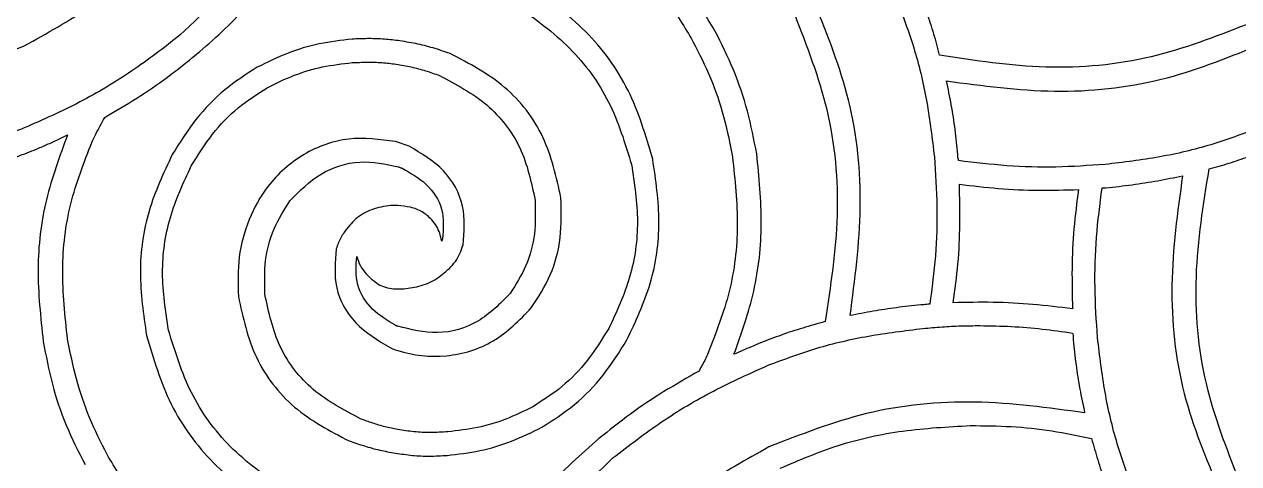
# Model space of a CAD drawing. Extents: x 0 to 371, y 0 to 260.
# Drawn here: x 301.25 to 343.59, y 122.5 to 137.81 of the extents above; entities that cross this region are included whole.
import ezdxf

# ---------------------------------------------------------------- set-up
doc = ezdxf.new("R2010")
doc.units = 0
doc.layers.add('Layer_1', color=7, linetype='CONTINUOUS')

msp = doc.modelspace()

# ---------------------------------------------------------------- linework, layer by layer
at = {"layer": 'Layer_1', "color": 7}
for points in [[(302.762916, 133.958438)], [(341.629784, 132.529585)], [(333.851457, 132.238647)], [(334.569748, 127.312333)], [(334.231796, 123.829858)]]:
    msp.add_lwpolyline(points, close=True, dxfattribs=at)
for points in [[(314.669166, 133.561563), (314.192704, 133.72021)], [(338.825307, 132.106355), (338.957598, 132.106355)], [(314.272291, 131.498123), (314.03406, 131.498123)], [(314.192704, 128.587706), (314.404583, 128.587706)]]:
    msp.add_lwpolyline(points, dxfattribs=at)
for points, knots in [([(313.054784, 147.637706), (312.572746, 146.277166), (311.639595, 143.643371), (309.504139, 140.124181), (307.601886, 138.306686), (306.678432, 137.424377)], [0, 0, 0, 0, 4.325923, 8.37432, 12.193813, 12.193813, 12.193813, 12.193813]), ([(314.219057, 143.56302), (315.067839, 143.457668), (316.757334, 143.247966), (319.156652, 142.363249), (321.102379, 141.207306), (322.588789, 139.918971), (323.70975, 138.653981), (324.27945, 137.693183), (324.564159, 137.21302)], [0, 0, 0, 0, 2.558872, 5.093419, 7.607343, 9.305933, 10.979036, 12.650495, 12.650495, 12.650495, 12.650495]), ([(301.254474, 137.054373), (302.042015, 137.493353), (303.60532, 138.364747), (305.677153, 140.06298), (306.806759, 141.412869), (307.366243, 142.081456)], [0, 0, 0, 0, 2.70185, 5.363292, 7.975068, 7.975068, 7.975068, 7.975068]), ([(325.331557, 137.58354), (325.020258, 138.096091), (324.39879, 139.119331), (323.205507, 140.481646), (322.278908, 141.246637), (321.812916, 141.631355)], [0, 0, 0, 0, 1.796821, 3.587116, 5.398343, 5.398343, 5.398343, 5.398343]), ([(307.260833, 136.762919), (307.558298, 137.019778), (308.159044, 137.538516), (308.996605, 138.399498), (309.513985, 139.018269), (309.774374, 139.329686)], [0, 0, 0, 0, 1.178672, 2.380383, 3.597987, 3.597987, 3.597987, 3.597987]), ([(323.162185, 133.111978), (322.920116, 133.929096), (322.437777, 135.55726), (320.897761, 137.673935), (319.503048, 138.667667), (318.79656, 139.17104)], [0, 0, 0, 0, 2.544261, 5.069616, 7.661989, 7.661989, 7.661989, 7.661989]), ([(333.163117, 136.736563), (333.097946, 136.981618), (332.967686, 137.471415), (332.728081, 138.19541), (332.54225, 138.668795), (332.448954, 138.906456)], [0, 0, 0, 0, 0.760607, 1.520244, 2.286121, 2.286121, 2.286121, 2.286121]), ([(318.426038, 138.456355), (319.067767, 137.992684), (320.335177, 137.076937), (321.741372, 135.149524), (322.194228, 133.668538), (322.42114, 132.92646)], [0, 0, 0, 0, 2.366487, 4.673791, 6.990992, 6.990992, 6.990992, 6.990992]), ([(330.041352, 127.661665), (330.209257, 128.914836), (330.543498, 131.409468), (330.167172, 135.14231), (329.26336, 137.408758), (328.824374, 138.509581)], [0, 0, 0, 0, 3.787454, 7.539519, 11.082994, 11.082994, 11.082994, 11.082994]), ([(331.707909, 138.562292), (331.91368, 138.007811), (332.333192, 136.87737), (332.751859, 135.073642), (332.901631, 133.827474), (332.978121, 133.191044)], [0, 0, 0, 0, 1.773057, 3.614801, 5.537177, 5.537177, 5.537177, 5.537177]), ([(328.109682, 138.139061), (328.532466, 137.053406), (329.404334, 134.814564), (329.739195, 131.132415), (329.358909, 128.680561), (329.168015, 127.449792)], [0, 0, 0, 0, 3.483767, 7.18423, 10.91404, 10.91404, 10.91404, 10.91404]), ([(326.786765, 133.29698), (326.689999, 133.795576), (326.496896, 134.790554), (326.005038, 136.230603), (325.555644, 137.133377), (325.331557, 137.58354)], [0, 0, 0, 0, 1.522577, 3.038394, 4.546008, 4.546008, 4.546008, 4.546008]), ([(343.85239, 137.794897), (342.762786, 137.372211), (340.521316, 136.502688), (336.839998, 136.164886), (334.391973, 136.545502), (333.163117, 136.736563)], [0, 0, 0, 0, 3.49491, 7.189524, 10.913492, 10.913492, 10.913492, 10.913492]), ([(306.678432, 137.424377), (306.127589, 136.998964), (305.021594, 136.144813), (303.202868, 135.059349), (301.907969, 134.486012), (301.254474, 134.196667)], [0, 0, 0, 0, 2.086879, 4.19008, 6.332929, 6.332929, 6.332929, 6.332929]), ([(312.684791, 137.292085), (312.300929, 137.248362), (311.534788, 137.161097), (310.419271, 136.824003), (309.725735, 136.484036), (309.377499, 136.313333)], [0, 0, 0, 0, 1.157449, 2.310129, 3.4726, 3.4726, 3.4726, 3.4726]), ([(314.272291, 137.239375), (314.09614, 137.260657), (313.744718, 137.303116), (313.213747, 137.312922), (312.861116, 137.299031), (312.684791, 137.292085)], [0, 0, 0, 0, 0.531999, 1.061341, 1.590741, 1.590741, 1.590741, 1.590741]), ([(316.097493, 136.78979), (315.901425, 136.856832), (315.507564, 136.991508), (314.89768, 137.145149), (314.48161, 137.207837), (314.272291, 137.239375)], [0, 0, 0, 0, 0.621517, 1.248506, 1.883288, 1.883288, 1.883288, 1.883288]), ([(324.564159, 137.21302), (324.777675, 136.791667), (325.205063, 135.948255), (325.662126, 134.594074), (325.847215, 133.660571), (325.94031, 133.191044)], [0, 0, 0, 0, 1.415873, 2.834117, 4.269332, 4.269332, 4.269332, 4.269332]), ([(290.43291, 135.836877), (291.683808, 135.668883), (294.171985, 135.334726), (297.896071, 135.712243), (300.155961, 136.615371), (301.254474, 137.054373)], [0, 0, 0, 0, 3.78064, 7.52012, 11.057185, 11.057185, 11.057185, 11.057185]), ([(304.058951, 134.567186), (304.434432, 134.785768), (305.184048, 135.222148), (306.255174, 135.954438), (306.926714, 136.49431), (307.260833, 136.762919)], [0, 0, 0, 0, 1.303176, 2.601687, 3.887487, 3.887487, 3.887487, 3.887487]), ([(319.960833, 131.762706), (319.802387, 132.487219), (319.487086, 133.928974), (318.079522, 135.753629), (316.763406, 136.441665), (316.097493, 136.78979)], [0, 0, 0, 0, 2.206895, 4.391642, 6.629176, 6.629176, 6.629176, 6.629176]), ([(333.401348, 135.836877), (334.652246, 135.668883), (337.140424, 135.334726), (340.86451, 135.712243), (343.1244, 136.615371), (344.222912, 137.054373)], [0, 0, 0, 0, 3.78064, 7.52012, 11.057185, 11.057185, 11.057185, 11.057185]), ([(309.377499, 136.313333), (308.989117, 136.064538), (308.198497, 135.558072), (307.194304, 134.51492), (306.677292, 133.690637), (306.413849, 133.270625)], [0, 0, 0, 0, 1.380481, 2.810206, 4.295602, 4.295602, 4.295602, 4.295602]), ([(309.72114, 135.599165), (310.032145, 135.752311), (310.6509, 136.057001), (311.651994, 136.352533), (312.338784, 136.431963), (312.684791, 136.47198)], [0, 0, 0, 0, 1.038858, 2.066845, 3.110595, 3.110595, 3.110595, 3.110595]), ([(312.684791, 136.47198), (312.85847, 136.478933), (313.201869, 136.49268), (313.715199, 136.483297), (314.051437, 136.44057), (314.219057, 136.41927)], [0, 0, 0, 0, 0.521482, 1.031079, 1.53766, 1.53766, 1.53766, 1.53766]), ([(314.219057, 136.41927), (314.39303, 136.38945), (314.73788, 136.33034), (315.242686, 136.198124), (315.566595, 136.080718), (315.727499, 136.022395)], [0, 0, 0, 0, 0.529395, 1.049366, 1.562642, 1.562642, 1.562642, 1.562642]), ([(315.727499, 136.022395), (316.303592, 135.719426), (317.440513, 135.121515), (318.662998, 133.551056), (318.928243, 132.306638), (319.061143, 131.683125)], [0, 0, 0, 0, 1.939307, 3.82723, 5.723081, 5.723081, 5.723081, 5.723081]), ([(307.075307, 132.87375), (307.310684, 133.25158), (307.771964, 133.992033), (308.668159, 134.927641), (309.374965, 135.378397), (309.72114, 135.599165)], [0, 0, 0, 0, 1.333712, 2.613745, 3.842465, 3.842465, 3.842465, 3.842465]), ([(333.798223, 133.270625), (333.768254, 133.56127), (333.708556, 134.140218), (333.577755, 134.996971), (333.459763, 135.558753), (333.401348, 135.836877)], [0, 0, 0, 0, 0.876497, 1.745927, 2.598393, 2.598393, 2.598393, 2.598393]), ([(301.254474, 134.196667), (300.706922, 133.99086), (299.590571, 133.57126), (297.812927, 133.154461), (296.586447, 133.003315), (295.962807, 132.92646)], [0, 0, 0, 0, 1.753582, 3.575206, 5.459683, 5.459683, 5.459683, 5.459683]), ([(303.609371, 133.693855), (303.655346, 133.791243), (303.748048, 133.987614), (303.901066, 134.277236), (304.006177, 134.470269), (304.058951, 134.567186)], [0, 0, 0, 0, 0.323045, 0.651378, 0.982453, 0.982453, 0.982453, 0.982453]), ([(344.275617, 134.196667), (343.727469, 133.9907), (342.606349, 133.569439), (340.810806, 133.152409), (339.567303, 133.002923), (338.931246, 132.92646)], [0, 0, 0, 0, 1.755379, 3.59025, 5.511548, 5.511548, 5.511548, 5.511548]), ([(299.561035, 132.741458), (299.794751, 132.806174), (300.257836, 132.934401), (300.935399, 133.170967), (301.512828, 133.391425), (301.995307, 133.593636), (302.383053, 133.771234), (302.637107, 133.896437), (302.762916, 133.958438)], [0, 0, 0, 0, 0.727345, 1.44116, 2.151888, 2.58143, 3.010336, 3.431095, 3.431095, 3.431095, 3.431095]), ([(302.762916, 133.958438), (302.487194, 133.213771), (301.929593, 131.70781), (301.641366, 129.24864), (301.823179, 127.602018), (301.915932, 126.761978)], [0, 0, 0, 0, 2.376833, 4.806735, 7.337428, 7.337428, 7.337428, 7.337428]), ([(314.192704, 133.72021), (313.647147, 133.794523), (312.550051, 133.943964), (310.940386, 133.35284), (309.749129, 132.305871), (309.048433, 131.01858), (308.678122, 129.700358), (308.703289, 128.786277), (308.716041, 128.323123)], [0, 0, 0, 0, 1.631158, 3.280195, 4.958221, 6.281954, 7.628515, 9.011583, 9.011583, 9.011583, 9.011583]), ([(342.555826, 132.767813), (342.789542, 132.832529), (343.252628, 132.960756), (343.93019, 133.197322), (344.507619, 133.41778), (344.990098, 133.619992), (345.377844, 133.797589), (345.631898, 133.922792), (345.757707, 133.984794)], [0, 0, 0, 0, 0.727345, 1.44116, 2.151888, 2.58143, 3.010336, 3.431095, 3.431095, 3.431095, 3.431095]), ([(302.762916, 126.841044), (302.675645, 127.64543), (302.504919, 129.219032), (302.779447, 131.566482), (303.335179, 132.991009), (303.609371, 133.693855)], [0, 0, 0, 0, 2.423407, 4.740849, 6.997814, 6.997814, 6.997814, 6.997814]), ([(316.547602, 130.12198), (316.587747, 130.579984), (316.669022, 131.507213), (315.930142, 132.820973), (315.0979, 133.309761), (314.669166, 133.561563)], [0, 0, 0, 0, 1.356337, 2.745906, 4.222352, 4.222352, 4.222352, 4.222352]), ([(306.413849, 133.270625), (306.110087, 132.626705), (305.498819, 131.330927), (305.197351, 129.146123), (305.407697, 127.703492), (305.514159, 126.973335)], [0, 0, 0, 0, 2.127754, 4.281735, 6.489169, 6.489169, 6.489169, 6.489169]), ([(310.51489, 131.65677), (310.853342, 131.99906), (311.525057, 132.678393), (312.934772, 133.129983), (313.849375, 132.940481), (314.298644, 132.847395)], [0, 0, 0, 0, 1.431651, 2.841352, 4.20238, 4.20238, 4.20238, 4.20238]), ([(322.262496, 126.814688), (322.566258, 127.458609), (323.177525, 128.754386), (323.478994, 130.93919), (323.268647, 132.381822), (323.162185, 133.111978)], [0, 0, 0, 0, 2.127754, 4.281735, 6.489169, 6.489169, 6.489169, 6.489169]), ([(325.94031, 133.191044), (326.027466, 132.392876), (326.198363, 130.827823), (325.922375, 128.489497), (325.367468, 127.067579), (325.093326, 126.365103)], [0, 0, 0, 0, 2.404717, 4.715186, 6.971166, 6.971166, 6.971166, 6.971166]), ([(325.993015, 126.311877), (326.251186, 127.039115), (326.773248, 128.509707), (327.028935, 130.892613), (326.868363, 132.486838), (326.786765, 133.29698)], [0, 0, 0, 0, 2.30971, 4.670604, 7.109969, 7.109969, 7.109969, 7.109969]), ([(332.978121, 133.191044), (333.016896, 132.616545), (333.094279, 131.470013), (333.042689, 129.751308), (332.893604, 128.6207), (332.819477, 128.05854)], [0, 0, 0, 0, 1.726839, 3.446265, 5.146675, 5.146675, 5.146675, 5.146675]), ([(333.824576, 133.058752), (333.817503, 133.082768), (333.804096, 133.128289), (333.798105, 133.199908), (333.798183, 133.246443), (333.798223, 133.270625)], [0, 0, 0, 0, 0.074913, 0.141994, 0.214569, 0.214569, 0.214569, 0.214569]), ([(338.931246, 132.92646), (338.358961, 132.887592), (337.218851, 132.810158), (335.509807, 132.857112), (334.384656, 132.991738), (333.824576, 133.058752)], [0, 0, 0, 0, 1.7202, 3.426996, 5.118723, 5.118723, 5.118723, 5.118723]), ([(306.281557, 127.158853), (306.180347, 127.819172), (305.980195, 129.12502), (306.252105, 131.107553), (306.801724, 132.286772), (307.075307, 132.87375)], [0, 0, 0, 0, 1.997914, 3.95108, 5.886882, 5.886882, 5.886882, 5.886882]), ([(314.298644, 132.847395), (314.309773, 132.840122), (314.334441, 132.824001), (314.382034, 132.814843), (314.413873, 132.801382), (314.430935, 132.794169)], [0, 0, 0, 0, 0.039542, 0.087642, 0.143182, 0.143182, 0.143182, 0.143182]), ([(314.430935, 132.794169), (314.722215, 132.628941), (315.309445, 132.295838), (315.916549, 131.386488), (315.860986, 130.687209), (315.832909, 130.333853)], [0, 0, 0, 0, 1.000362, 2.016763, 3.055001, 3.055001, 3.055001, 3.055001]), ([(322.42114, 132.92646), (322.52235, 132.266141), (322.722502, 130.960294), (322.450592, 128.977761), (321.900973, 127.798541), (321.62739, 127.211563)], [0, 0, 0, 0, 1.997914, 3.95108, 5.886882, 5.886882, 5.886882, 5.886882]), ([(338.957598, 132.106355), (339.263201, 132.143293), (339.867777, 132.216366), (340.75999, 132.352414), (341.34245, 132.471057), (341.629784, 132.529585)], [0, 0, 0, 0, 0.923479, 1.826925, 2.706518, 2.706518, 2.706518, 2.706518]), ([(341.629784, 132.529585), (341.454994, 131.26532), (341.106457, 128.744347), (341.501048, 124.955078), (342.459132, 122.665773), (342.926348, 121.549377)], [0, 0, 0, 0, 3.82299, 7.623126, 11.240167, 11.240167, 11.240167, 11.240167]), ([(343.587807, 121.946252), (343.15978, 123.04894), (342.278472, 125.319376), (341.958277, 129.049471), (342.356261, 131.525992), (342.555826, 132.767813)], [0, 0, 0, 0, 3.536436, 7.281531, 11.048228, 11.048228, 11.048228, 11.048228]), ([(333.639579, 128.11125), (333.69974, 128.563309), (333.820491, 129.470649), (333.882779, 130.850702), (333.861938, 131.774206), (333.851457, 132.238647)], [0, 0, 0, 0, 1.367649, 2.745051, 4.138584, 4.138584, 4.138584, 4.138584]), ([(333.851457, 132.238647), (334.305913, 132.184032), (335.220461, 132.074126), (336.608547, 132.0057), (337.53848, 132.037623), (338.005204, 132.053645)], [0, 0, 0, 0, 1.37299, 2.763008, 4.163574, 4.163574, 4.163574, 4.163574]), ([(338.666662, 126.89427), (338.627888, 127.477612), (338.550501, 128.641851), (338.6021, 130.386963), (338.751179, 131.535343), (338.825307, 132.106355)], [0, 0, 0, 0, 1.753317, 3.499288, 5.226039, 5.226039, 5.226039, 5.226039]), ([(309.642083, 128.402188), (309.632621, 128.794088), (309.613965, 129.566839), (309.90273, 130.700195), (310.311716, 131.339285), (310.51489, 131.65677)], [0, 0, 0, 0, 1.173336, 2.313594, 3.439246, 3.439246, 3.439246, 3.439246]), ([(319.061143, 131.683125), (319.070572, 131.29122), (319.089162, 130.518437), (318.800066, 129.38512), (318.391014, 128.74603), (318.187807, 128.428544)], [0, 0, 0, 0, 1.173339, 2.313662, 3.439382, 3.439382, 3.439382, 3.439382]), ([(318.928852, 127.926248), (319.170889, 128.300009), (319.657784, 129.051887), (319.999688, 130.38962), (319.973904, 131.300799), (319.960833, 131.762706)], [0, 0, 0, 0, 1.329611, 2.674723, 4.057669, 4.057669, 4.057669, 4.057669]), ([(338.005204, 132.053645), (337.945028, 131.599261), (337.823986, 130.685284), (337.7621, 129.296268), (337.782892, 128.366138), (337.793326, 127.899377)], [0, 0, 0, 0, 1.374568, 2.764892, 4.165391, 4.165391, 4.165391, 4.165391]), ([(314.03406, 131.498123), (313.808127, 131.463157), (313.369576, 131.395284), (312.782872, 131.05896), (312.522965, 130.716183), (312.393326, 130.54521)], [0, 0, 0, 0, 0.682481, 1.324746, 1.963908, 1.963908, 1.963908, 1.963908]), ([(315.462916, 130.995311), (315.355803, 131.096148), (315.141217, 131.29816), (314.715105, 131.450952), (314.420998, 131.482282), (314.272291, 131.498123)], [0, 0, 0, 0, 0.437287, 0.876048, 1.324793, 1.324793, 1.324793, 1.324793]), ([(315.806557, 130.254272), (315.78593, 130.346646), (315.745688, 130.526869), (315.631161, 130.780755), (315.519229, 130.923498), (315.462916, 130.995311)], [0, 0, 0, 0, 0.283586, 0.553273, 0.826327, 0.826327, 0.826327, 0.826327]), ([(312.393326, 130.54521), (312.357736, 130.487975), (312.284807, 130.370693), (312.194262, 130.185187), (312.150261, 130.053897), (312.128743, 129.989688)], [0, 0, 0, 0, 0.202151, 0.414237, 0.617239, 0.617239, 0.617239, 0.617239]), ([(312.128743, 129.989688), (312.088637, 129.531675), (312.007439, 128.604386), (312.746636, 127.290712), (313.578942, 126.801912), (314.007708, 126.550105)], [0, 0, 0, 0, 1.356338, 2.74603, 4.222587, 4.222587, 4.222587, 4.222587]), ([(315.832909, 130.333853), (315.831171, 130.32482), (315.827563, 130.306075), (315.811903, 130.28205), (315.808295, 130.263305), (315.806557, 130.254272)], [0, 0, 0, 0, 0.027378, 0.056811, 0.084189, 0.084189, 0.084189, 0.084189]), ([(316.07114, 129.301875), (316.144698, 129.382072), (316.28921, 129.539627), (316.453923, 129.817878), (316.51623, 130.02014), (316.547602, 130.12198)], [0, 0, 0, 0, 0.326005, 0.64047, 0.959377, 0.959377, 0.959377, 0.959377]), ([(314.192704, 127.3175), (313.912302, 127.487585), (313.34974, 127.82882), (312.772513, 128.712678), (312.819724, 129.386623), (312.843435, 129.725105)], [0, 0, 0, 0, 0.980321, 1.966785, 2.962129, 2.962129, 2.962129, 2.962129]), ([(312.843435, 129.725105), (312.880228, 129.613977), (312.953842, 129.391638), (313.165211, 129.107931), (313.338979, 128.954747), (313.425307, 128.878645)], [0, 0, 0, 0, 0.349322, 0.698903, 1.044037, 1.044037, 1.044037, 1.044037]), ([(314.404583, 128.587706), (314.609038, 128.610861), (315.019422, 128.657338), (315.60448, 128.892868), (315.916003, 129.165904), (316.07114, 129.301875)], [0, 0, 0, 0, 0.616136, 1.236711, 1.852334, 1.852334, 1.852334, 1.852334]), ([(313.425307, 128.878645), (313.499072, 128.823869), (313.646553, 128.714353), (313.913565, 128.623638), (314.09845, 128.599839), (314.192704, 128.587706)], [0, 0, 0, 0, 0.27424, 0.548293, 0.833305, 0.833305, 0.833305, 0.833305]), ([(308.716041, 128.323123), (308.874447, 127.598619), (309.18966, 126.15692), (310.596938, 124.332176), (311.912973, 123.644158), (312.578852, 123.29604)], [0, 0, 0, 0, 2.206856, 4.391447, 6.628865, 6.628865, 6.628865, 6.628865]), ([(312.975727, 124.062919), (312.399634, 124.365888), (311.262714, 124.963799), (310.040228, 126.534257), (309.774983, 127.778676), (309.642083, 128.402188)], [0, 0, 0, 0, 1.939307, 3.82723, 5.723081, 5.723081, 5.723081, 5.723081]), ([(318.187807, 128.428544), (317.837839, 128.073927), (317.144129, 127.371), (315.669627, 126.938662), (314.733225, 127.174873), (314.272291, 127.291145)], [0, 0, 0, 0, 1.479865, 2.93341, 4.342522, 4.342522, 4.342522, 4.342522]), ([(314.007708, 126.550105), (314.036011, 126.534084), (314.092806, 126.501935), (314.183737, 126.472324), (314.784, 126.27927), (315.978295, 126.145371), (317.696469, 126.667458), (318.515487, 127.504026), (318.928852, 127.926248)], [0, 0, 0, 0, 0.097318, 0.195289, 0.285792, 1.990608, 3.707554, 5.457132, 5.457132, 5.457132, 5.457132]), ([(332.501659, 128.031669), (332.22213, 128.001906), (331.667605, 127.942864), (330.847342, 127.816136), (330.308554, 127.712875), (330.041352, 127.661665)], [0, 0, 0, 0, 0.843239, 1.672802, 2.488976, 2.488976, 2.488976, 2.488976]), ([(332.819477, 128.05854), (332.78411, 128.056871), (332.713168, 128.053524), (332.607968, 128.036684), (332.537026, 128.033337), (332.501659, 128.031669)], [0, 0, 0, 0, 0.106145, 0.212917, 0.319062, 0.319062, 0.319062, 0.319062]), ([(337.793326, 127.899377), (337.33491, 127.954011), (336.418178, 128.063266), (335.030756, 128.137964), (334.104409, 128.120176), (333.639579, 128.11125)], [0, 0, 0, 0, 1.384798, 2.769295, 4.163726, 4.163726, 4.163726, 4.163726]), ([(329.168015, 127.449792), (328.90843, 127.377882), (328.396075, 127.235951), (327.64456, 126.991588), (327.159607, 126.80253), (326.919057, 126.708752)], [0, 0, 0, 0, 0.808048, 1.594884, 2.369315, 2.369315, 2.369315, 2.369315]), ([(310.276659, 121.628958), (309.634291, 122.08803), (308.362366, 122.997016), (306.961805, 124.931037), (306.508653, 126.415111), (306.281557, 127.158853)], [0, 0, 0, 0, 2.359117, 4.671186, 6.993906, 6.993906, 6.993906, 6.993906]), ([(314.272291, 127.291145), (314.263257, 127.292884), (314.244511, 127.296492), (314.220484, 127.312153), (314.201738, 127.315761), (314.192704, 127.3175)], [0, 0, 0, 0, 0.02738, 0.056815, 0.084195, 0.084195, 0.084195, 0.084195]), ([(321.62739, 127.211563), (321.39202, 126.83377), (320.930766, 126.093409), (320.034491, 125.158047), (319.327725, 124.707392), (318.981557, 124.486665)], [0, 0, 0, 0, 1.333601, 2.613455, 3.8421, 3.8421, 3.8421, 3.8421]), ([(327.209993, 125.941873), (327.764472, 126.14761), (328.894907, 126.567053), (330.698671, 126.985397), (331.944818, 127.135105), (332.581246, 127.211563)], [0, 0, 0, 0, 1.773014, 3.614702, 5.537061, 5.537061, 5.537061, 5.537061]), ([(332.581246, 127.211563), (332.80262, 127.232223), (333.244403, 127.273452), (333.907811, 127.306466), (334.349457, 127.31038), (334.569748, 127.312333)], [0, 0, 0, 0, 0.666958, 1.331008, 1.991871, 1.991871, 1.991871, 1.991871]), ([(334.569748, 127.312333), (334.934073, 127.305897), (335.658407, 127.293103), (336.734728, 127.204707), (337.442229, 127.10326), (337.793326, 127.052917)], [0, 0, 0, 0, 1.092965, 2.172983, 3.236913, 3.236913, 3.236913, 3.236913]), ([(337.793326, 127.052917), (337.800465, 127.026609), (337.814581, 126.974589), (337.819962, 126.894162), (337.820126, 126.841143), (337.820207, 126.814688)], [0, 0, 0, 0, 0.081581, 0.161319, 0.240728, 0.240728, 0.240728, 0.240728]), ([(301.915932, 126.761978), (302.011044, 126.263575), (302.200806, 125.269196), (302.682813, 123.824478), (303.141762, 122.924979), (303.37114, 122.475419)], [0, 0, 0, 0, 1.521336, 3.035266, 4.547924, 4.547924, 4.547924, 4.547924]), ([(304.138538, 122.819583), (303.925434, 123.246968), (303.501267, 124.097645), (303.043119, 125.450326), (302.856315, 126.377481), (302.762916, 126.841044)], [0, 0, 0, 0, 1.431634, 2.849561, 4.267397, 4.267397, 4.267397, 4.267397]), ([(305.514159, 126.973335), (305.756222, 126.156256), (306.238541, 124.528194), (307.778637, 122.411746), (309.173303, 121.41812), (309.879784, 120.91479)], [0, 0, 0, 0, 2.544135, 5.069289, 7.661578, 7.661578, 7.661578, 7.661578]), ([(319.299374, 123.77198), (319.687719, 124.02077), (320.478243, 124.527213), (321.482177, 125.570446), (321.999093, 126.394684), (322.262496, 126.814688)], [0, 0, 0, 0, 1.380368, 2.809915, 4.295235, 4.295235, 4.295235, 4.295235]), ([(326.919057, 126.708752), (326.813514, 126.664744), (326.604094, 126.577423), (326.294753, 126.446612), (326.0925, 126.3563), (325.993015, 126.311877)], [0, 0, 0, 0, 0.343054, 0.680691, 1.007541, 1.007541, 1.007541, 1.007541]), ([(337.820207, 126.814688), (337.850066, 126.526301), (337.909345, 125.953777), (338.041327, 125.105985), (338.158753, 124.550647), (338.217082, 124.274792)], [0, 0, 0, 0, 0.869707, 1.726597, 2.572364, 2.572364, 2.572364, 2.572364]), ([(339.936874, 121.523022), (339.731104, 122.077503), (339.311591, 123.207944), (338.892924, 125.011672), (338.743152, 126.257839), (338.666662, 126.89427)], [0, 0, 0, 0, 1.773057, 3.614801, 5.537177, 5.537177, 5.537177, 5.537177]), ([(325.093326, 126.365103), (325.063211, 126.293945), (325.001979, 126.149262), (324.886727, 125.942162), (324.812934, 125.800721), (324.776038, 125.73)], [0, 0, 0, 0, 0.231633, 0.470967, 0.710303, 0.710303, 0.710303, 0.710303]), ([(324.776038, 125.73), (324.365831, 125.495612), (323.548477, 125.028584), (322.37331, 124.252706), (321.64586, 123.666772), (321.283749, 123.375105)], [0, 0, 0, 0, 1.417278, 2.823986, 4.218266, 4.218266, 4.218266, 4.218266]), ([(321.786034, 122.713647), (322.3388, 123.139238), (323.448744, 123.993818), (325.269626, 125.074756), (326.56078, 125.651751), (327.209993, 125.941873)], [0, 0, 0, 0, 2.091685, 4.200064, 6.332323, 6.332323, 6.332323, 6.332323]), ([(318.981557, 124.486665), (318.670595, 124.33349), (318.051957, 124.028758), (317.051094, 123.732864), (316.364403, 123.653379), (316.018435, 123.613333)], [0, 0, 0, 0, 1.038789, 2.066601, 3.110235, 3.110235, 3.110235, 3.110235]), ([(338.217082, 124.274792), (336.946413, 124.449835), (334.417599, 124.798196), (330.631545, 124.426647), (328.32863, 123.523075), (327.209993, 123.084167)], [0, 0, 0, 0, 3.842013, 7.646159, 11.23946, 11.23946, 11.23946, 11.23946]), ([(314.272291, 123.692915), (314.124441, 123.722689), (313.830104, 123.781964), (313.398097, 123.910083), (313.116683, 124.011913), (312.975727, 124.062919)], [0, 0, 0, 0, 0.45227, 0.900369, 1.350057, 1.350057, 1.350057, 1.350057]), ([(316.018435, 123.613333), (315.818652, 123.600966), (315.424957, 123.576594), (314.83957, 123.602041), (314.459994, 123.662846), (314.272291, 123.692915)], [0, 0, 0, 0, 0.600276, 1.182914, 1.752892, 1.752892, 1.752892, 1.752892]), ([(315.992083, 122.793228), (316.375944, 122.836951), (317.142086, 122.924216), (318.257602, 123.26131), (318.951139, 123.601278), (319.299374, 123.77198)], [0, 0, 0, 0, 1.157449, 2.310129, 3.4726, 3.4726, 3.4726, 3.4726]), ([(327.606868, 122.343127), (328.277488, 122.630169), (329.652149, 123.21856), (331.89635, 123.701973), (333.446038, 123.786831), (334.231796, 123.829858)], [0, 0, 0, 0, 2.184859, 4.478604, 6.837891, 6.837891, 6.837891, 6.837891]), ([(334.231796, 123.829858), (334.707629, 123.825603), (335.65769, 123.817107), (337.072254, 123.66823), (337.995517, 123.472479), (338.454784, 123.375105)], [0, 0, 0, 0, 1.427122, 2.849432, 4.257244, 4.257244, 4.257244, 4.257244]), ([(312.578852, 123.29604), (312.755009, 123.236247), (313.106437, 123.116961), (313.643681, 122.966874), (314.009452, 122.903863), (314.192704, 122.872294)], [0, 0, 0, 0, 0.558112, 1.113415, 1.670955, 1.670955, 1.670955, 1.670955]), ([(321.283749, 123.375105), (320.968856, 123.100777), (320.334294, 122.547961), (319.450028, 121.636327), (318.909218, 120.979639), (318.637916, 120.650206)], [0, 0, 0, 0, 1.252549, 2.524089, 3.804093, 3.804093, 3.804093, 3.804093]), ([(338.454784, 123.375105), (338.527153, 123.128167), (338.671853, 122.634423), (338.909079, 121.901838), (339.082882, 121.419628), (339.169477, 121.179373)], [0, 0, 0, 0, 0.771955, 1.543496, 2.309613, 2.309613, 2.309613, 2.309613]), ([(307.419477, 119.035835), (306.981712, 119.393754), (306.112571, 120.104366), (305.007624, 121.385496), (304.428716, 122.340757), (304.138538, 122.819583)], [0, 0, 0, 0, 1.694336, 3.363943, 5.041933, 5.041933, 5.041933, 5.041933]), ([(314.192704, 122.872294), (314.388945, 122.842295), (314.783759, 122.781942), (315.386735, 122.756248), (315.789652, 122.780862), (315.992083, 122.793228)], [0, 0, 0, 0, 0.595283, 1.197641, 1.805837, 1.805837, 1.805837, 1.805837]), ([(327.209993, 123.084167), (326.422451, 122.645187), (324.859146, 121.773793), (322.787313, 120.07556), (321.657707, 118.725671), (321.098223, 118.057083)], [0, 0, 0, 0, 2.70185, 5.363292, 7.975068, 7.975068, 7.975068, 7.975068]), ([(315.409682, 112.500834), (315.891713, 113.861334), (316.82484, 116.495023), (318.960369, 120.013999), (320.862585, 121.831381), (321.786034, 122.713647)], [0, 0, 0, 0, 4.325799, 8.373985, 12.193381, 12.193381, 12.193381, 12.193381])]:
    msp.add_open_spline(points, degree=3, knots=knots, dxfattribs=at)

doc.saveas('drawing.dxf')
